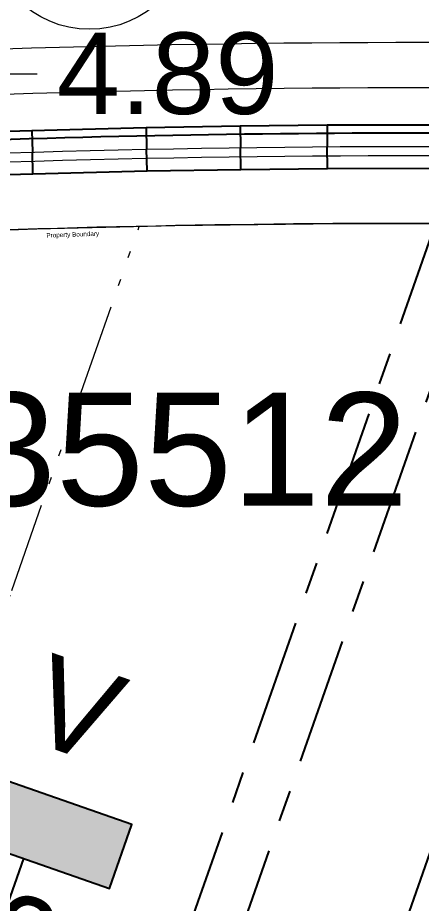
# Model space of a CAD drawing. Header units: metres. Extents: x 264965 to 265706, y 6180501 to 6181430.
# Drawn here: x 265260.15 to 265269.05, y 6180995.71 to 6181015.27 of the extents above; entities that cross this region are included whole.
import ezdxf
from ezdxf.enums import TextEntityAlignment as Align

# ---------------------------------------------------------------- set-up
doc = ezdxf.new("R2010")
doc.units = ezdxf.units.M
for name, pattern in [('Cable Exist UG', [7, 4, -1, 1, -1]), ('CENTERX2', [4, 2.5, -0.5, 0.5, -0.5]), ('PHANTOM2', [4.45, 2, -0.5, 0.15, -0.5, 0.15, -0.5, 0.15, -0.5])]:
    doc.linetypes.add(name, pattern=pattern)
doc.layers.get('0').update_dxf_attribs({"color": 6})
for name, color, linetype, lineweight in [('_User Dimensions', 140, 'Continuous', 13), ('_User Miscellaneous1', 30, 'Continuous', 13), ('_User Miscellaneous10', 241, 'Continuous', 13), ('_User Miscellaneous8', 196, 'Continuous', 13), ('_User Miscellaneous9', 211, 'Continuous', 13), ('_User_HV_Exist', 1, 'Continuous', 25), ('_User_LV_Exist', 5, 'Continuous', 25), ('Cadastre Developer_SP_NEW', 92, 'Continuous', 15)]:
    doc.layers.add(name, color=color, linetype=linetype, lineweight=lineweight)
doc.layers.add('Mains_LV_New_T84', color=2, linetype='Cable x')
doc.layers.add('UG_Details_SP_MISC', color=7, linetype='Continuous')
doc.styles.add('ARIAL', font='arial.ttf', dxfattribs={"height": 2})
doc.styles.get("Standard").update_dxf_attribs({"font": 'arial.ttf'})
doc.styles.add('SWITCH_LABEL', font='arial.ttf', dxfattribs={"height": 2})
doc.linetypes.add('Cable New UG', pattern='A,6,-0.05,["X",Standard,S=1.8,R=0,X=0,Y=-0.94],-1.8', length=7.85)
doc.linetypes.add('Cable x', pattern='A,5,-0.05,["X",Standard,S=1.5,R=0,X=0,Y=-0.75],-1.45', length=6.5)
doc.dimstyles.new('1.8mm_1_1000', dxfattribs={"dimtxt": 1.8, "dimasz": 2, "dimexe": 1, "dimexo": 3, "dimgap": 0.5, "dimtad": 0, "dimtoh": 1, "dimlfac": -1, "dimzin": 12, "dimdsep": 46, "dimtxsty": 'Standard', "dimcen": 1, "dimclrd": 256, "dimclre": 256, "dimclrt": 256, "dimazin": 3, "dimtfac": 1, "dimtmove": 0, "dimatfit": 3, "dimfxl": 1, "dimtolj": 1, "dimtzin": 0, "dimlwd": -1, "dimlwe": -1, "dimarcsym": 0})

# ---------------------------------------------------------------- blocks, each defined once
blk = doc.blocks.new('*U854')
at = {"layer": '_User_LV_Exist'}
blk.add_line((7.5, 0), (6.8, 0), dxfattribs=at)
at = {"layer": '_User_LV_Exist', "flags": 128}
for points in [[(5.68, -0.733), (2.317, 0.735)], [(5.68, 0.733), (2.317, -0.735)]]:
    blk.add_lwpolyline(points, dxfattribs=at)
at = {"layer": '_User_LV_Exist'}
blk.add_lwpolyline([(1.2, 0), (0, 0)], dxfattribs=at)
for centre in [(2, 0), (6, 0)]:
    blk.add_circle(centre, 0.8, dxfattribs=at)
blk = doc.blocks.new('SWG_SIE_ES_NEW')
for p, q in [((2.5, 0.75), (6.259, 2.118)), ((8, -1), (10, -1)), ((8.25, -1.5), (9.75, -1.5)), ((8.5, -2), (9.5, -2)), ((8.75, -2.5), (9.25, -2.5))]:
    blk.add_line(p, q)
blk.add_lwpolyline([(1.75, 0), (0, 0)])
at = {"flags": 128}
blk.add_lwpolyline([(7.25, 0), (9, 0), (9, -1)], dxfattribs=at)
for centre in [(2.5, 0), (6.5, 0)]:
    blk.add_circle(centre, 0.75)
at = {"flags": 1}
blk.add_attdef('Z', (0.121, -0.013), '', height=0.2, dxfattribs=at)
at = {"style": 'SWITCH_LABEL', "flags": 9}
blk.add_attdef('STREET_CODE', text='', height=0.2, dxfattribs=at).set_placement((0.121, -0.213), align=Align.MIDDLE_LEFT)
at = {"flags": 9}
for tag, p in [('ORIENTATION', (0.121, -0.413)), ('PARENT', (0.121, -0.613)), ('USAGE', (0.121, -0.813)), ('SUBURB', (0.121, -1.013)), ('STREETNAME', (0.121, -1.213)), ('LOCATION', (0.121, -1.413)), ('NOTES', (0.121, -1.613)), ('OWNED_BY', (0.11, -1.824)), ('OPERATED_BY', (0.103, -2.047)), ('MAINTAINED_BY', (0.102, -2.253))]:
    blk.add_attdef(tag, text='', height=0.2, dxfattribs=at).set_placement(p, align=Align.MIDDLE_LEFT)
at = {"style": 'ARIAL', "width": 0.9, "flags": 8}
blk.add_attdef('ASSET_NUM', text='', height=2, dxfattribs=at).set_placement((5.75, -4), align=Align.MIDDLE_CENTER)
blk = doc.blocks.new('*U573')
h = blk.add_hatch(color=256)
h.dxf.hatch_style = 1
h.paths.add_polyline_path([(-1.276, 3.535), (-0.796, 3.673), (-1.312, 4.565)])
blk.add_line((-1.312, 4.565), (-0.691, 2.403))
at = {"flags": 128}
blk.add_lwpolyline([(-1.276, 3.535), (-0.796, 3.673), (-1.312, 4.565), (-1.276, 3.535)], dxfattribs=at)
blk.add_circle((0, 0), 2.25)
at = {"width": 0.9}
blk.add_attdef('CODE', text='', height=1.8, dxfattribs=at).set_placement((0, 0), align=Align.MIDDLE_CENTER)
at = {"flags": 1}
blk.add_attdef('Z', (0, 0), '', height=0.2, dxfattribs=at)
blk = doc.blocks.new('*U599')
at = {"ltscale": 10}
h = blk.add_hatch(color=256, dxfattribs=at)
h.dxf.hatch_style = 1
h.paths.add_polyline_path([(-3.211, -3.113), (0, 0), (0.563, -4.436)])
h.paths.add_polyline_path([(-0.563, 4.436), (3.211, 3.113), (0, 0)])
blk.add_line((0.563, -4.436), (-0.563, 4.436))
blk.add_lwpolyline([(-0.563, 4.436), (-3.211, -3.113), (0.563, -4.436), (3.211, 3.113)], close=True)
at = {"ltscale": 10, "flags": 128}
for points in [[(-0.563, 4.436), (3.211, 3.113), (0, 0)], [(-3.211, -3.113), (0, 0), (0.563, -4.436)]]:
    blk.add_lwpolyline(points, close=True, dxfattribs=at)
at = {"flags": 8}
blk.add_attdef('ASSET_NUM', text='', height=2.5, dxfattribs=at).set_placement((0, 5), align=Align.MIDDLE_CENTER)
for tag, flags, p in [('STREET_CODE', 9, (1.5, 0)), ('NO_PHASES', 9, (1.5, -0.2)), ('OPERATING_VOLTAGE', 9, (1.5, -0.4)), ('ORIENTATION', 9, (1.5, -0.6)), ('OWNED_BY', 9, (1.5, -0.8)), ('OPERATED_BY', 9, (1.5, -1)), ('MAINTAINED_BY', 9, (1.5, -1.2)), ('CONSTRUCTED_VOLTAGE', 9, (1.5, -1.4)), ('SECONDARY_VOLTAGE', 9, (1.5, -1.6)), ('STATE', 9, (1.5, -1.8)), ('PARENT', 9, (1.5, -2)), ('SUBSTATION_TYPE', 9, (1.5, -2.2)), ('USAGE', 9, (1.5, -2.4)), ('LEGEND', 9, (1.5, -2.6)), ('SUBURB', 9, (1.5, -2.8)), ('STREETNAME', 9, (1.5, -3)), ('LOCATION', 9, (1.5, -3.2)), ('NOTES', 9, (1.5, -3.4)), ('Z', 1, (1.5, -3.6))]:
    blk.add_attdef(tag, text='', height=0.2, dxfattribs=dict(flags=flags)).set_placement(p, align=Align.MIDDLE_LEFT)
blk = doc.blocks.new('*D617')
at = {"layer": '_User Dimensions', "transparency": 16777216}
for p, q in [((265257.957, 6181012.129), (265258.578, 6181014.03)), ((265258.578, 6181014.03), (265260.578, 6181014.03)), ((265255.822, 6181005.583), (265257.337, 6181010.227)), ((265259.47, 6181009.532), (265258.288, 6181009.917)), ((265257.955, 6181004.887), (265256.773, 6181005.273)), ((265255.202, 6181003.682), (265254.582, 6181001.78))]:
    blk.add_line(p, q, dxfattribs=at)
at = {"layer": '_User Dimensions', "linetype": 'Cable New UG', "transparency": 16777216}
for points in [[(265257.64, 6181012.232), (265258.274, 6181012.025), (265257.337, 6181010.227)], [(265254.885, 6181003.785), (265255.519, 6181003.578), (265255.822, 6181005.583)]]:
    blk.add_solid(points, dxfattribs=at)
at = {"layer": '_User Dimensions', "linetype": 'Cable New UG', "transparency": 16777216, "insert": (265263.453, 6181014.03), "char_height": 1.8, "attachment_point": 5}
blk.add_mtext('\\A1;4.89', dxfattribs=at)

msp = doc.modelspace()

# ---------------------------------------------------------------- hatches: boundary and pattern name
at = {"layer": '_User_LV_Exist', "transparency": 33554636}
h = msp.add_hatch(color=256, dxfattribs=at)
h.dxf.hatch_style = 1
h.paths.add_polyline_path([(265243.786, 6181004.056), (265243.29, 6181002.641), (265262.168, 6180996.036), (265262.664, 6180997.452)])

# ---------------------------------------------------------------- linework, layer by layer
at = {"layer": '_User Miscellaneous1'}
for p, q in [((265259.326, 6181012.746), (265260.455, 6181012.782)), ((265260.455, 6181012.782), (265262.98, 6181012.845)), ((265260.455, 6181012.782), (265260.469, 6181012.302)), ((265262.98, 6181012.845), (265265.051, 6181012.88)), ((265262.98, 6181012.845), (265262.99, 6181012.365)), ((265265.051, 6181012.88), (265266.971, 6181012.9)), ((265265.051, 6181012.88), (265265.058, 6181012.4)), ((265266.971, 6181012.9), (265269.514, 6181012.907)), ((265266.971, 6181012.9), (265266.974, 6181012.42)), ((265265.064, 6181011.92), (265265.058, 6181012.4)), ((265266.977, 6181011.94), (265266.974, 6181012.42)), ((265260.482, 6181011.822), (265260.469, 6181012.302)), ((265263, 6181011.885), (265262.99, 6181012.365)), ((265259.354, 6181011.787), (265260.482, 6181011.822)), ((265260.482, 6181011.822), (265263, 6181011.885)), ((265263, 6181011.885), (265265.064, 6181011.92)), ((265265.064, 6181011.92), (265266.977, 6181011.94)), ((265266.977, 6181011.94), (265269.512, 6181011.947))]:
    msp.add_line(p, q, dxfattribs=at)
at = {"layer": '_User Miscellaneous10'}
msp.add_lwpolyline([(265238.627, 6181253.709, 0.313089), (265151.775, 6181201.166), (265106.516, 6181099.788, 0.575546), (265176.294, 6181002.993), (265196.045, 6181004.941), (265201.566, 6181000.461), (265203.109, 6180986.387, -0.18017), (265194.13, 6180950.839, -0.134996), (265183.625, 6180941.816, 1.758638), (265202.156, 6180929.332, -0.134996), (265206.571, 6180942.458, 0.179554), (265218.02, 6180988.022), (265216.495, 6181001.933), (265220.926, 6181007.394), (265240.481, 6181009.323, -0.067151), (265318.244, 6181006.537), (265323.56, 6181005.625), (265333.575, 6180991.734), (265321.705, 6180914.063, -0.153558), (265285.078, 6180839.458)], format="xyb", dxfattribs=at)
at = {"layer": '_User Miscellaneous10', "color": 4, "transparency": 33554636}
msp.add_lwpolyline([(265238.533, 6181252.212, 0.313089), (265153.145, 6181200.554), (265107.886, 6181099.176, 0.575546), (265176.147, 6181004.486), (265196.512, 6181006.494), (265202.99, 6181001.237), (265204.6, 6180986.55, -0.180131), (265195.37, 6180949.994, -0.134919), (265184.266, 6180940.46, 1.758638), (265200.659, 6180929.416, -0.135058), (265205.331, 6180943.302, 0.179579), (265216.529, 6180987.858), (265214.935, 6181002.392), (265220.155, 6181008.825), (265240.334, 6181010.815, -0.067151), (265318.498, 6181008.016), (265324.418, 6181007), (265335.15, 6180992.114), (265323.188, 6180913.837, -0.153558), (265286.164, 6180838.423, -0.153558)], format="xyb", dxfattribs=at)
at = {"layer": '_User Miscellaneous10', "color": 6, "transparency": 33554636}
msp.add_lwpolyline([(265238.521, 6181252.012, 0.313089), (265153.327, 6181200.473), (265108.069, 6181099.095, 0.575546), (265176.128, 6181004.685), (265196.574, 6181006.701), (265203.18, 6181001.341), (265204.799, 6180986.572, -0.180126), (265195.535, 6180949.881, -0.134909), (265184.351, 6180940.279, 1.758638), (265200.459, 6180929.428, -0.135065), (265205.165, 6180943.414, 0.179583), (265216.33, 6180987.837), (265214.727, 6181002.453), (265220.053, 6181009.016), (265240.315, 6181011.014, -0.067151), (265318.532, 6181008.213), (265324.533, 6181007.183), (265335.36, 6180992.164), (265323.386, 6180913.806, -0.153558), (265286.309, 6180838.285, -0.153558)], format="xyb", dxfattribs=at)
at = {"layer": '_User Miscellaneous10', "color": 5, "transparency": 33554636}
for points in [[(265238.502, 6181251.713, 0.313089), (265153.601, 6181200.35), (265108.343, 6181098.973, 0.575546), (265176.098, 6181004.983), (265196.667, 6181007.012), (265203.465, 6181001.496), (265205.097, 6180986.605, -0.180118), (265195.783, 6180949.712, -0.134895), (265184.479, 6180940.007, 1.758638), (265200.159, 6180929.444, -0.135077), (265204.917, 6180943.583, 0.179588), (265216.032, 6180987.804), (265214.416, 6181002.545), (265219.899, 6181009.303), (265240.285, 6181011.313, -0.067151), (265318.582, 6181008.508), (265324.704, 6181007.458), (265335.675, 6180992.24), (265323.682, 6180913.761, -0.153558), (265286.526, 6180838.078, -0.153558)], [(265238.376, 6181249.717, 0.313089), (265155.427, 6181199.535), (265110.169, 6181098.157, 0.575546), (265175.902, 6181006.974), (265197.289, 6181009.083), (265205.363, 6181002.531), (265207.085, 6180986.823, -0.180071), (265197.435, 6180948.585, -0.134805), (265185.333, 6180938.199, 1.758638), (265198.163, 6180929.557, -0.13515), (265203.264, 6180944.708, 0.179621), (265214.044, 6180987.586), (265212.337, 6181003.157), (265218.871, 6181011.211), (265240.089, 6181013.303, -0.067151), (265318.921, 6181010.48), (265325.848, 6181009.291), (265337.776, 6180992.746), (265325.659, 6180913.459, -0.153558), (265287.974, 6180836.699, -0.153558)], [(265238.251, 6181247.721, 0.313089), (265157.254, 6181198.72), (265111.995, 6181097.342, 0.575546), (265175.706, 6181008.964), (265197.911, 6181011.154), (265207.262, 6181003.566), (265209.073, 6180987.041, -0.180027), (265199.088, 6180947.458, -0.134726), (265186.187, 6180936.391, 1.758638), (265196.166, 6180929.669, -0.135218), (265201.61, 6180945.834, 0.179655), (265212.056, 6180987.368), (265210.257, 6181003.769), (265217.844, 6181013.119), (265239.893, 6181015.294, -0.067151), (265319.259, 6181012.451), (265326.993, 6181011.124), (265339.876, 6180993.253), (265327.636, 6180913.157, -0.153558), (265289.422, 6180835.32, -0.153558)]]:
    msp.add_lwpolyline(points, format="xyb", dxfattribs=at)
at = {"layer": '_User Miscellaneous10', "color": 1, "transparency": 33554636}
for points in [[(265238.439, 6181250.715, 0.313089), (265154.514, 6181199.943), (265109.256, 6181098.565, 0.575546), (265176, 6181005.978), (265196.978, 6181008.047), (265204.414, 6181002.014), (265206.091, 6180986.714, -0.180094), (265196.609, 6180949.149, -0.134849), (265184.906, 6180939.103, 1.758638), (265199.161, 6180929.5, -0.135115), (265204.09, 6180944.145, 0.179604), (265215.038, 6180987.695), (265213.376, 6181002.851), (265219.385, 6181010.257), (265240.187, 6181012.308, -0.067151), (265318.752, 6181009.494), (265325.276, 6181008.375), (265336.725, 6180992.493), (265324.671, 6180913.61, -0.153558), (265287.25, 6180837.389, -0.153558)], [(265238.314, 6181248.719, 0.313089), (265156.341, 6181199.127), (265111.082, 6181097.75, 0.575546), (265175.804, 6181007.969), (265197.6, 6181010.118), (265206.312, 6181003.049), (265208.079, 6180986.932, -0.180048), (265198.261, 6180948.022, -0.134764), (265185.76, 6180937.295, 1.758638), (265197.164, 6180929.613, -0.135185), (265202.437, 6180945.271, 0.179638), (265213.05, 6180987.477), (265211.297, 6181003.463), (265218.358, 6181012.165), (265239.991, 6181014.298, -0.067151), (265319.09, 6181011.465), (265326.421, 6181010.208), (265338.826, 6180992.999), (265326.648, 6180913.308, -0.153558), (265288.698, 6180836.009, -0.153558)], [(265238.188, 6181246.723, 0.313089), (265158.167, 6181198.312), (265112.908, 6181096.934, 0.575546), (265175.607, 6181009.959), (265198.222, 6181012.189), (265208.211, 6181004.084), (265210.068, 6180987.15, -0.180007), (265199.914, 6180946.895, -0.134689), (265186.614, 6180935.486, 1.758638), (265195.167, 6180929.725, -0.13525), (265200.784, 6180946.396, 0.179672), (265211.062, 6180987.259), (265209.218, 6181004.075), (265217.331, 6181014.074), (265239.794, 6181016.289, -0.067151), (265319.428, 6181013.436), (265327.565, 6181012.04), (265340.927, 6180993.506), (265328.625, 6180913.006, -0.153558), (265290.147, 6180834.63, -0.153558)]]:
    msp.add_lwpolyline(points, format="xyb", dxfattribs=at)
at = {"layer": '_User Miscellaneous10', "linetype": 'PHANTOM2'}
msp.add_lwpolyline([(265249.103, 6181010.044), (265247.978, 6181006.827, 0.414214), (265251.046, 6181000.457), (265253.642, 6180999.549, 0.414214), (265260.013, 6181002.617), (265261.545, 6181006.997), (265262.827, 6181010.661, 0.176699)], format="xyb", dxfattribs=at)
at = {"layer": '_User_HV_Exist', "linetype": 'Cable Exist UG', "ltscale": 0.7, "flags": 128}
for points in [[(265383.828, 6180997.619), (265368.581, 6180999.933), (265356.773, 6180991.328), (265354.224, 6180991.572, 0.971853), (265348.239, 6180992.779), (265338.543, 6180993.393), (265326.421, 6181010.208, 0.057986), (265256.98, 6181015.481), (265253.709, 6181030.987, -0.047163), (265251.162, 6181067.192, -0.166573), (265263.563, 6181113.536), (265329.694, 6181211.968), (265320.027, 6181218.189), (265311.181, 6181236.123), (265237.812, 6181240.735), (265238.439, 6181250.715, 0.058131), (265211.865, 6181248.777), (265220.136, 6181261.29), (265205.955, 6181270.665)], [(265352.057, 6180975.32), (265353.192, 6180987.612), (265353.192, 6180987.612, 0.713896), (265347.227, 6180988.162), (265336.868, 6180988.875), (265324.132, 6181006.542), (265318.415, 6181007.522, 0.039623), (265269.749, 6181011.84), (265262.428, 6180990.915)]]:
    msp.add_lwpolyline(points, format="xyb", dxfattribs=at)
at = {"layer": '_User_LV_Exist', "linetype": 'Cable Exist UG', "ltscale": 0.7, "transparency": 33554687, "flags": 128}
msp.add_lwpolyline([(265257.804, 6180989.617), (265257.308, 6180988.201), (265262.076, 6180986.533), (265271.949, 6181014.755, -0.013916), (265280.157, 6181014.53), (265278.616, 6181024.372), (265285.287, 6181024.239), (265285.335, 6181026.348), (265282.98, 6181026.486)], format="xyb", dxfattribs=at)
at = {"layer": '_User_LV_Exist', "color": 3, "linetype": 'Cable New UG', "flags": 128}
msp.add_lwpolyline([(265254.028, 6180990.938), (265252.047, 6180985.275), (265263.768, 6180981.174), (265274.81, 6181012.733), (265277.727, 6181012.507)], dxfattribs=at)
at = {"layer": '_User_LV_Exist', "ltscale": 0.7, "transparency": 33554687}
msp.add_lwpolyline([(265243.29, 6181002.641), (265262.168, 6180996.036), (265262.664, 6180997.452), (265243.786, 6181004.056)], close=True, dxfattribs=at)
at = {"layer": 'Cadastre Developer_SP_NEW', "transparency": 33554687, "flags": 128}
msp.add_lwpolyline([(265282.282, 6181010.426, 0.023863), (265254.522, 6181010.365), (265237.187, 6180960.816), (265262.813, 6180954.777)], format="xyb", close=True, dxfattribs=at)
at = {"layer": 'Mains_LV_New_T84', "color": 2, "linetype": 'Cable New UG', "flags": 128}
msp.add_lwpolyline([(265255.155, 6181005.993), (265257.625, 6181012.505, -0.021637), (265282.971, 6181012.396)], format="xyb", dxfattribs=at)
at = {"layer": 'UG_Details_SP_MISC'}
for p, q in [((265259.326, 6181012.746), (265260.455, 6181012.782)), ((265260.455, 6181012.782), (265262.98, 6181012.845)), ((265260.455, 6181012.782), (265260.469, 6181012.302)), ((265262.98, 6181012.845), (265265.051, 6181012.88)), ((265262.98, 6181012.845), (265262.99, 6181012.365)), ((265265.051, 6181012.88), (265266.971, 6181012.9)), ((265265.051, 6181012.88), (265265.058, 6181012.4)), ((265266.971, 6181012.9), (265269.514, 6181012.907)), ((265266.971, 6181012.9), (265266.974, 6181012.42)), ((265265.064, 6181011.92), (265265.058, 6181012.4)), ((265266.977, 6181011.94), (265266.974, 6181012.42)), ((265260.482, 6181011.822), (265260.469, 6181012.302)), ((265263, 6181011.885), (265262.99, 6181012.365)), ((265259.354, 6181011.787), (265260.482, 6181011.822)), ((265260.482, 6181011.822), (265263, 6181011.885)), ((265263, 6181011.885), (265265.064, 6181011.92)), ((265265.064, 6181011.92), (265266.977, 6181011.94)), ((265266.977, 6181011.94), (265269.512, 6181011.947))]:
    msp.add_line(p, q, dxfattribs=at)

# ---------------------------------------------------------------- block references
at = {"layer": '_User Miscellaneous1'}
ref = msp.add_blockref('*U599', (265255.089, 6181005.929), dxfattribs=at)
ref.add_attrib('ASSET_NUM', '35512', dxfattribs={"layer": '0', "height": 2.5}).set_placement((265259.047, 6181005.74), align=Align.MIDDLE_LEFT)
at = {"layer": '_User Miscellaneous8', "transparency": 33554687}
ref = msp.add_blockref('*U573', (265261.73, 6181017.265), dxfattribs=dict(at, rotation=119.3988901699086))
ref.add_attrib('CODE', 'A2', dxfattribs={"layer": '0', "height": 1.8, "width": 0.9}).set_placement((265261.73, 6181017.265), align=Align.MIDDLE_CENTER)
at = {"layer": '_User_HV_Exist', "linetype": 'CENTERX2'}
ref = msp.add_blockref('SWG_SIE_ES_NEW', (265262.098, 6180989.971), dxfattribs=dict(at, rotation=160.7172025888655))
ref.add_attrib('ASSET_NUM', 'D4529', dxfattribs={"layer": '0', "height": 2, "rotation": 160.7172, "style": 'ARIAL', "text_generation_flag": 6, "width": 0.9}).set_placement((265258.699, 6180995.398), align=Align.MIDDLE_CENTER)
at = {"layer": '_User_LV_Exist', "rotation": 250.7172025946861}
msp.add_blockref('*U854', (265260.28, 6180996.696), dxfattribs=at)

# ---------------------------------------------------------------- texts
at = {"layer": '_User Miscellaneous9', "color": 7, "insert": (265261.361, 6181010.468), "char_height": 0.1, "attachment_point": 5, "rotation": 2.0614, "line_spacing_factor": 0.84}
msp.add_mtext('Property Boundary', dxfattribs=at)
at = {"layer": '_User_LV_Exist', "insert": (265261.436, 6181000), "char_height": 2, "attachment_point": 5, "rotation": 340.7172, "style": 'ARIAL'}
msp.add_mtext('V', dxfattribs=at)

# ---------------------------------------------------------------- dimensions: what is measured, and where the dimension line sits
at = {"layer": '_User Dimensions', "color": 2, "linetype": 'Cable New UG'}
dim = msp.add_aligned_dim(p1=(265255.1027, 6181005.8178), p2=(265256.6176, 6181010.462), distance=-0.7569, dimstyle='1.8mm_1_1000', dxfattribs=at)
dim.commit()
dim.dimension.update_dxf_attribs({"geometry": '*D617', "text_midpoint": (265263.4534, 6181014.0301)})

doc.saveas('drawing.dxf')
